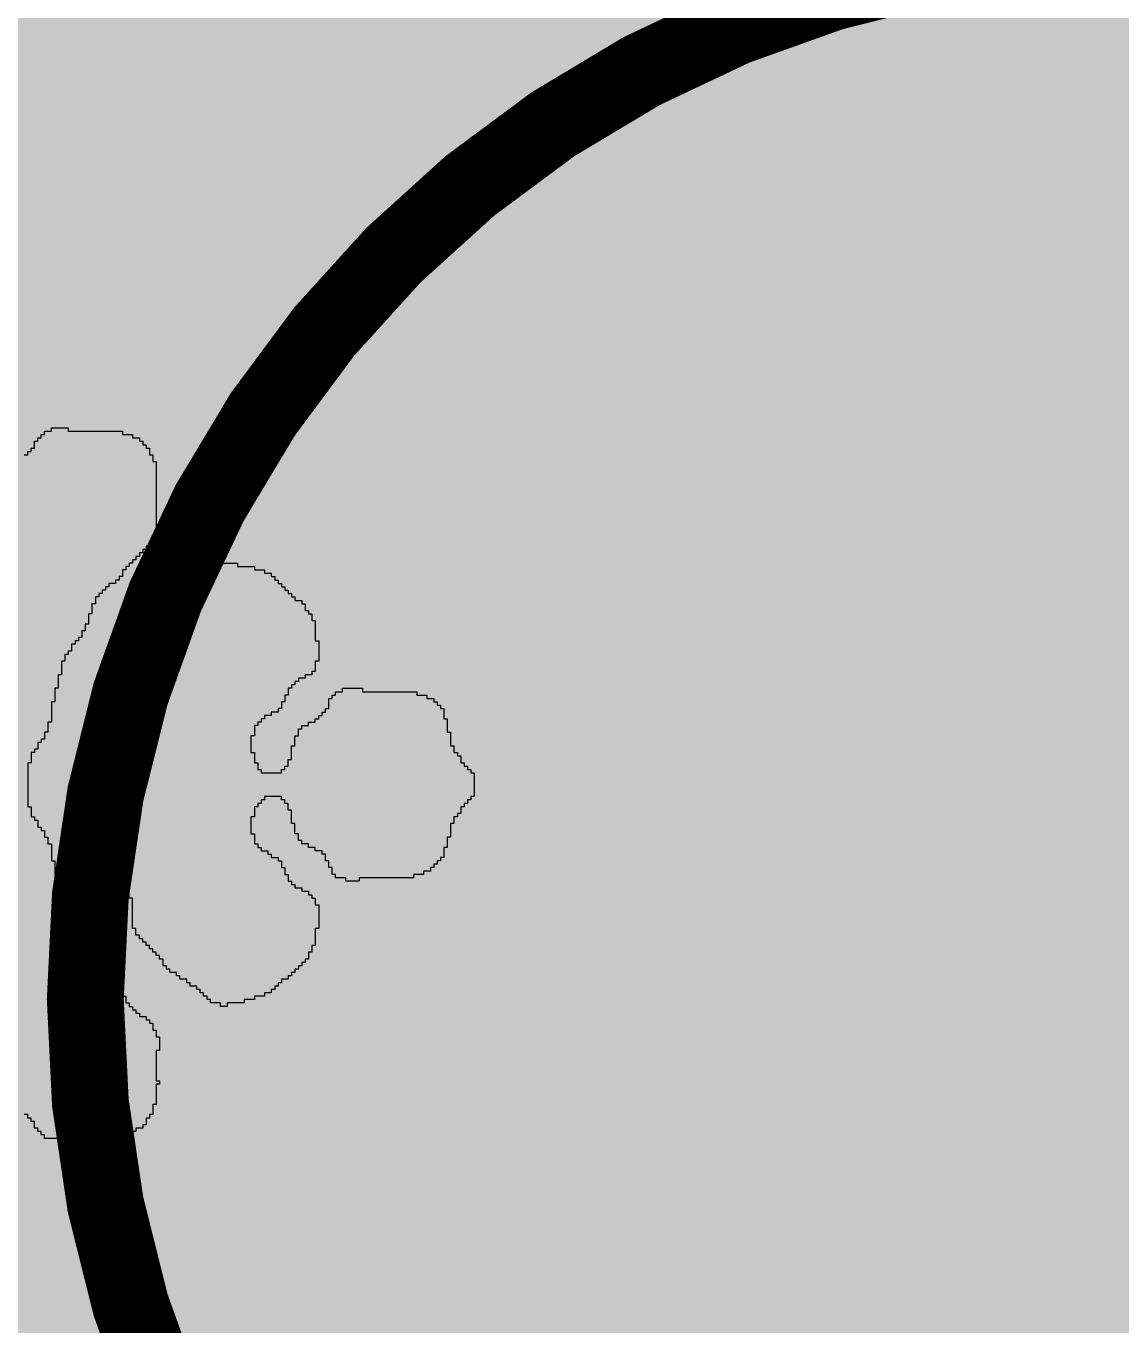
# Model space of a CAD drawing. Header units: millimetres. Extents: x 9.6 to 105, y 7.6 to 66.9.
# Drawn here: x 12.821 to 16.436, y 34.847 to 39.135 of the extents above; entities that cross this region are included whole.
import ezdxf

# ---------------------------------------------------------------- set-up
doc = ezdxf.new("R2010")
doc.units = ezdxf.units.MM
for name, color, linetype in [('BottomLayer', 5, 'Continuous'), ('TopLayer', 1, 'Continuous'), ('TopOverlay', 2, 'Continuous')]:
    doc.layers.add(name, color=color, linetype=linetype)

msp = doc.modelspace()

# ---------------------------------------------------------------- hatches: boundary and pattern name
at = {"layer": 'BottomLayer'}
msp.add_hatch(color=5, dxfattribs=at).paths.add_polyline_path([(10.2868, 10.414), (18.669, 10.414), (18.669, 61.9242), (10.2868, 61.9242)])
at = {"layer": 'TopLayer'}
for points in [[(9.777, 34.925), (16.381, 34.925), (16.381, 63.246), (9.777, 63.246)], [(9.779, 11.049), (19.939, 11.049), (19.939, 35.814), (9.779, 35.814)]]:
    msp.add_hatch(color=1, dxfattribs=at).paths.add_polyline_path(points)

# ---------------------------------------------------------------- linework, layer by layer
for points, const_width in [([(19.9653, 35.9222, 1), (13.0172, 35.9222, 1)], 0.254), ([(12.9537, 35.9222, 1), (13.0807, 35.9222, 1)], 0.127)]:
    msp.add_lwpolyline(points, format="xyb", close=True, dxfattribs=dict(at, const_width=const_width))
at = {"layer": 'TopOverlay'}
for p, q in [((12.8717, 37.7753), (12.8717, 37.7864)), ((12.8717, 37.7864), (12.8828, 37.7864)), ((12.8828, 37.7864), (12.8828, 37.7976)), ((12.8828, 37.7976), (12.894, 37.7976)), ((12.894, 37.7976), (12.9052, 37.7976)), ((12.9052, 37.7976), (12.9052, 37.8088)), ((12.9052, 37.8088), (12.9164, 37.8088)), ((12.9164, 37.8088), (12.9275, 37.8088)), ((12.9275, 37.8088), (12.9387, 37.8088)), ((12.9387, 37.8088), (12.9499, 37.8088)), ((12.9499, 37.8088), (12.961, 37.8088)), ((12.961, 37.8088), (12.961, 37.7976)), ((12.961, 37.7976), (12.9722, 37.7976)), ((12.9722, 37.7976), (12.9834, 37.7976)), ((12.9834, 37.7976), (12.9945, 37.7976)), ((12.9945, 37.7976), (13.0057, 37.7976)), ((13.0057, 37.7976), (13.0169, 37.7976)), ((13.0169, 37.7976), (13.028, 37.7976)), ((13.028, 37.7976), (13.0392, 37.7976)), ((13.0392, 37.7976), (13.0504, 37.7976)), ((13.0504, 37.7976), (13.0616, 37.7976)), ((13.0616, 37.7976), (13.0727, 37.7976)), ((13.0727, 37.7976), (13.0839, 37.7976)), ((13.0839, 37.7976), (13.0951, 37.7976)), ((13.0951, 37.7976), (13.1062, 37.7976)), ((13.1062, 37.7976), (13.1174, 37.7976)), ((13.1174, 37.7976), (13.1286, 37.7976)), ((13.1286, 37.7976), (13.1397, 37.7976)), ((13.1397, 37.7976), (13.1397, 37.7864)), ((13.1397, 37.7864), (13.1509, 37.7864)), ((13.1509, 37.7864), (13.1621, 37.7864)), ((13.1621, 37.7864), (13.1733, 37.7864)), ((13.1733, 37.7864), (13.1733, 37.7753)), ((12.8382, 37.7306), (12.8382, 37.7418)), ((12.8382, 37.7418), (12.8493, 37.7418)), ((12.8493, 37.7418), (12.8493, 37.7641)), ((12.8493, 37.7641), (12.8605, 37.7641)), ((12.8605, 37.7641), (12.8605, 37.7753)), ((12.8605, 37.7753), (12.8717, 37.7753)), ((13.1733, 37.7753), (13.1844, 37.7753)), ((13.1844, 37.7753), (13.1956, 37.7753)), ((13.1956, 37.7753), (13.1956, 37.7641)), ((13.1956, 37.7641), (13.2068, 37.7641)), ((13.2068, 37.7641), (13.2068, 37.7529)), ((13.2068, 37.7529), (13.2179, 37.7529)), ((13.2179, 37.7529), (13.2179, 37.7418)), ((13.2179, 37.7418), (13.2291, 37.7418)), ((13.2291, 37.7418), (13.2291, 37.7194)), ((12.8158, 37.7194), (12.827, 37.7194)), ((12.827, 37.7194), (12.827, 37.7306)), ((12.827, 37.7306), (12.8382, 37.7306)), ((13.2291, 37.7194), (13.2403, 37.7194)), ((13.2403, 37.7194), (13.2403, 37.6971)), ((13.2403, 37.6971), (13.2514, 37.6971)), ((13.2514, 37.6971), (13.2514, 37.4402)), ((13.2514, 37.4402), (13.2403, 37.4402)), ((13.2403, 37.4402), (13.2403, 37.429)), ((13.2068, 37.3955), (13.1956, 37.3955)), ((13.1956, 37.3955), (13.1956, 37.3843)), ((13.2179, 37.4067), (13.2068, 37.4067)), ((13.2068, 37.4067), (13.2068, 37.3955)), ((13.2291, 37.4178), (13.2179, 37.4178)), ((13.2179, 37.4178), (13.2179, 37.4067)), ((13.2403, 37.429), (13.2291, 37.429)), ((13.2291, 37.429), (13.2291, 37.4178)), ((13.1621, 37.3508), (13.1509, 37.3508)), ((13.1509, 37.3508), (13.1509, 37.3397)), ((13.1733, 37.362), (13.1621, 37.362)), ((13.1621, 37.362), (13.1621, 37.3508)), ((13.1844, 37.3732), (13.1733, 37.3732)), ((13.1733, 37.3732), (13.1733, 37.362)), ((13.1956, 37.3843), (13.1844, 37.3843)), ((13.1844, 37.3843), (13.1844, 37.3732)), ((13.419, 37.3397), (13.419, 37.3508)), ((13.419, 37.3508), (13.4301, 37.3508)), ((13.4301, 37.3508), (13.4413, 37.3508)), ((13.4413, 37.3508), (13.4413, 37.362)), ((13.4413, 37.362), (13.4525, 37.362)), ((13.4525, 37.362), (13.4637, 37.362)), ((13.4637, 37.362), (13.4748, 37.362)), ((13.4748, 37.362), (13.486, 37.362)), ((13.486, 37.362), (13.4972, 37.362)), ((13.4972, 37.362), (13.5083, 37.362)), ((13.5083, 37.362), (13.5195, 37.362)), ((13.5195, 37.362), (13.5195, 37.3508)), ((13.5195, 37.3508), (13.5307, 37.3508)), ((13.5307, 37.3508), (13.5418, 37.3508)), ((13.5418, 37.3508), (13.553, 37.3508)), ((13.553, 37.3508), (13.5642, 37.3508)), ((13.5642, 37.3508), (13.5754, 37.3508)), ((13.5754, 37.3508), (13.5754, 37.3397)), ((13.1286, 37.3061), (13.1174, 37.3061)), ((13.1174, 37.3061), (13.1174, 37.295)), ((13.1397, 37.3173), (13.1286, 37.3173)), ((13.1286, 37.3173), (13.1286, 37.3061)), ((13.1509, 37.3397), (13.1397, 37.3397)), ((13.1397, 37.3397), (13.1397, 37.3173)), ((13.3743, 37.295), (13.3743, 37.3061)), ((13.3743, 37.3061), (13.3855, 37.3061)), ((13.3855, 37.3061), (13.3855, 37.3173)), ((13.3855, 37.3173), (13.3966, 37.3173)), ((13.3966, 37.3173), (13.3966, 37.3285)), ((13.3966, 37.3285), (13.4078, 37.3285)), ((13.4078, 37.3285), (13.4078, 37.3397)), ((13.4078, 37.3397), (13.419, 37.3397)), ((13.5754, 37.3397), (13.5865, 37.3397)), ((13.5865, 37.3397), (13.5977, 37.3397)), ((13.5977, 37.3397), (13.6089, 37.3397)), ((13.6089, 37.3397), (13.6089, 37.3285)), ((13.6089, 37.3285), (13.62, 37.3285)), ((13.62, 37.3285), (13.6312, 37.3285)), ((13.6312, 37.3285), (13.6312, 37.3173)), ((13.6312, 37.3173), (13.6424, 37.3173)), ((13.6424, 37.3173), (13.6424, 37.3061)), ((13.6424, 37.3061), (13.6535, 37.3061)), ((13.6535, 37.3061), (13.6535, 37.295)), ((13.0839, 37.2726), (13.0727, 37.2726)), ((13.0727, 37.2726), (13.0727, 37.2615)), ((13.0951, 37.2838), (13.0839, 37.2838)), ((13.0839, 37.2838), (13.0839, 37.2726)), ((13.1062, 37.295), (13.0951, 37.295)), ((13.0951, 37.295), (13.0951, 37.2838)), ((13.1174, 37.295), (13.1062, 37.295)), ((13.3296, 37.2615), (13.3296, 37.2726)), ((13.3296, 37.2726), (13.3408, 37.2726)), ((13.3408, 37.2726), (13.3408, 37.2838)), ((13.3408, 37.2838), (13.352, 37.2838)), ((13.352, 37.2838), (13.3631, 37.2838)), ((13.3631, 37.2838), (13.3631, 37.295)), ((13.3631, 37.295), (13.3743, 37.295)), ((13.6535, 37.295), (13.6647, 37.295)), ((13.6647, 37.295), (13.6647, 37.2838)), ((13.6647, 37.2838), (13.6759, 37.2838)), ((13.6759, 37.2838), (13.6759, 37.2726)), ((13.6759, 37.2726), (13.687, 37.2726)), ((13.687, 37.2726), (13.687, 37.2615)), ((13.0504, 37.228), (13.0392, 37.228)), ((13.0392, 37.228), (13.0392, 37.1945)), ((13.0616, 37.2503), (13.0504, 37.2503)), ((13.0504, 37.2503), (13.0504, 37.228)), ((13.0727, 37.2615), (13.0616, 37.2615)), ((13.0616, 37.2615), (13.0616, 37.2503)), ((13.2738, 37.2056), (13.2738, 37.228)), ((13.2738, 37.228), (13.2849, 37.228)), ((13.2849, 37.228), (13.2849, 37.2391)), ((13.2849, 37.2391), (13.2961, 37.2391)), ((13.2961, 37.2391), (13.2961, 37.2503)), ((13.2961, 37.2503), (13.3073, 37.2503)), ((13.3073, 37.2503), (13.3073, 37.2615)), ((13.3073, 37.2615), (13.3185, 37.2615)), ((13.3185, 37.2615), (13.3296, 37.2615)), ((13.687, 37.2615), (13.6982, 37.2615)), ((13.6982, 37.2615), (13.6982, 37.2503)), ((13.6982, 37.2503), (13.7094, 37.2503)), ((13.7094, 37.2503), (13.7094, 37.2391)), ((13.7094, 37.2391), (13.7206, 37.2391)), ((13.7206, 37.2391), (13.7317, 37.2391)), ((13.7317, 37.2391), (13.7317, 37.228)), ((13.7317, 37.228), (13.7429, 37.228)), ((13.7429, 37.228), (13.7429, 37.2056)), ((13.0392, 37.1945), (13.028, 37.1945)), ((13.028, 37.1945), (13.028, 37.1609)), ((13.2403, 37.1721), (13.2403, 37.1833)), ((13.2403, 37.1833), (13.2514, 37.1833)), ((13.2514, 37.1833), (13.2514, 37.1945)), ((13.2514, 37.1945), (13.2626, 37.1945)), ((13.2626, 37.1945), (13.2626, 37.2056)), ((13.2626, 37.2056), (13.2738, 37.2056)), ((13.7429, 37.2056), (13.7541, 37.2056)), ((13.7541, 37.2056), (13.7541, 37.1945)), ((13.7541, 37.1945), (13.7652, 37.1945)), ((13.7652, 37.1945), (13.7652, 37.1721)), ((13.0169, 37.1386), (13.0057, 37.1386)), ((13.0057, 37.1386), (13.0057, 37.1163)), ((13.028, 37.1609), (13.0169, 37.1609)), ((13.0169, 37.1609), (13.0169, 37.1386)), ((13.1956, 37.1274), (13.1956, 37.1386)), ((13.1956, 37.1386), (13.2068, 37.1386)), ((13.2068, 37.1386), (13.2068, 37.1498)), ((13.2068, 37.1498), (13.2179, 37.1498)), ((13.2179, 37.1498), (13.2179, 37.1609)), ((13.2179, 37.1609), (13.2291, 37.1609)), ((13.2291, 37.1609), (13.2291, 37.1721)), ((13.2291, 37.1721), (13.2403, 37.1721)), ((13.7652, 37.1721), (13.7764, 37.1721)), ((13.7764, 37.1721), (13.7764, 37.1051)), ((12.9834, 37.0939), (12.9722, 37.0939)), ((12.9722, 37.0939), (12.9722, 37.0716)), ((12.9945, 37.1051), (12.9834, 37.1051)), ((12.9834, 37.1051), (12.9834, 37.0939)), ((13.0057, 37.1163), (12.9945, 37.1163)), ((12.9945, 37.1163), (12.9945, 37.1051)), ((13.1733, 37.0046), (13.1733, 37.1051)), ((13.1733, 37.1051), (13.1844, 37.1051)), ((13.1844, 37.1051), (13.1844, 37.1274)), ((13.1844, 37.1274), (13.1956, 37.1274)), ((13.7764, 37.1051), (13.7876, 37.1051)), ((13.7876, 37.1051), (13.7876, 37.0381)), ((12.961, 37.0604), (12.9499, 37.0604)), ((12.9499, 37.0604), (12.9499, 37.0381)), ((12.9722, 37.0716), (12.961, 37.0716)), ((12.961, 37.0716), (12.961, 37.0604)), ((12.9499, 37.0381), (12.9387, 37.0381)), ((12.9387, 37.0381), (12.9387, 36.9934)), ((13.7876, 37.0381), (13.7764, 37.0381)), ((13.7764, 37.0381), (13.7764, 37.0046)), ((12.9387, 36.9934), (12.9275, 36.9934)), ((12.9275, 36.9934), (12.9275, 36.9487)), ((13.1509, 36.9599), (13.1509, 36.9711)), ((13.1509, 36.9711), (13.1621, 36.9711)), ((13.1621, 36.9711), (13.1621, 37.0046)), ((13.1621, 37.0046), (13.1733, 37.0046)), ((13.7206, 36.9711), (13.7094, 36.9711)), ((13.7094, 36.9711), (13.7094, 36.9599)), ((13.7317, 36.9822), (13.7206, 36.9822)), ((13.7206, 36.9822), (13.7206, 36.9711)), ((13.7429, 36.9822), (13.7317, 36.9822)), ((13.7541, 36.9934), (13.7429, 36.9934)), ((13.7429, 36.9934), (13.7429, 36.9822)), ((13.7652, 36.9934), (13.7541, 36.9934)), ((13.7764, 37.0046), (13.7652, 37.0046)), ((13.7652, 37.0046), (13.7652, 36.9934)), ((12.9275, 36.9487), (12.9164, 36.9487)), ((12.9164, 36.9487), (12.9164, 36.904)), ((13.0951, 36.904), (13.0951, 36.9264)), ((13.0951, 36.9264), (13.1062, 36.9264)), ((13.1062, 36.9264), (13.1174, 36.9264)), ((13.1174, 36.9264), (13.1174, 36.9376)), ((13.1174, 36.9376), (13.1286, 36.9376)), ((13.1286, 36.9376), (13.1286, 36.9487)), ((13.1286, 36.9487), (13.1397, 36.9487)), ((13.1397, 36.9487), (13.1397, 36.9599)), ((13.1397, 36.9599), (13.1509, 36.9599)), ((13.687, 36.9264), (13.6759, 36.9264)), ((13.6759, 36.9264), (13.6759, 36.904)), ((13.6982, 36.9487), (13.687, 36.9487)), ((13.687, 36.9487), (13.687, 36.9264)), ((13.7094, 36.9599), (13.6982, 36.9599)), ((13.6982, 36.9599), (13.6982, 36.9487)), ((13.8322, 36.9152), (13.8322, 36.9264)), ((13.8322, 36.9264), (13.8434, 36.9264)), ((13.8434, 36.9264), (13.8434, 36.9376)), ((13.8434, 36.9376), (13.8546, 36.9376)), ((13.8546, 36.9376), (13.8658, 36.9376)), ((13.8658, 36.9376), (13.8658, 36.9487)), ((13.8658, 36.9487), (13.8769, 36.9487)), ((13.8769, 36.9487), (13.8881, 36.9487)), ((13.8881, 36.9487), (13.8993, 36.9487)), ((13.8993, 36.9487), (13.9104, 36.9487)), ((13.9104, 36.9487), (13.9216, 36.9487)), ((13.9216, 36.9487), (13.9328, 36.9487)), ((13.9328, 36.9487), (13.9328, 36.9376)), ((13.9328, 36.9376), (13.9439, 36.9376)), ((13.9439, 36.9376), (13.9551, 36.9376)), ((13.9551, 36.9376), (13.9663, 36.9376)), ((13.9663, 36.9376), (13.9774, 36.9376)), ((13.9774, 36.9376), (13.9886, 36.9376)), ((13.9886, 36.9376), (13.9998, 36.9376)), ((13.9998, 36.9376), (14.011, 36.9376)), ((14.011, 36.9376), (14.0221, 36.9376)), ((14.0221, 36.9376), (14.0333, 36.9376)), ((14.0333, 36.9376), (14.0445, 36.9376)), ((14.0445, 36.9376), (14.0556, 36.9376)), ((14.0556, 36.9376), (14.0668, 36.9376)), ((14.0668, 36.9376), (14.078, 36.9376)), ((14.078, 36.9376), (14.0891, 36.9376)), ((14.0891, 36.9376), (14.1003, 36.9376)), ((14.1003, 36.9376), (14.1115, 36.9376)), ((14.1115, 36.9376), (14.1115, 36.9264)), ((14.1115, 36.9264), (14.1226, 36.9264)), ((14.1226, 36.9264), (14.1338, 36.9264)), ((14.1338, 36.9264), (14.145, 36.9264)), ((14.145, 36.9264), (14.145, 36.9152)), ((12.9164, 36.904), (12.9052, 36.904)), ((12.9052, 36.904), (12.9052, 36.837)), ((13.0727, 36.77), (13.0727, 36.8929)), ((13.0727, 36.8929), (13.0839, 36.8929)), ((13.0839, 36.8929), (13.0839, 36.904)), ((13.0839, 36.904), (13.0951, 36.904)), ((13.6647, 36.8817), (13.6535, 36.8817)), ((13.6535, 36.8817), (13.6535, 36.8705)), ((13.6759, 36.904), (13.6647, 36.904)), ((13.6647, 36.904), (13.6647, 36.8817)), ((13.8099, 36.8705), (13.8099, 36.8817)), ((13.8099, 36.8817), (13.8211, 36.8817)), ((13.8211, 36.8817), (13.8211, 36.9152)), ((13.8211, 36.9152), (13.8322, 36.9152)), ((14.145, 36.9152), (14.1562, 36.9152)), ((14.1562, 36.9152), (14.1673, 36.9152)), ((14.1673, 36.9152), (14.1673, 36.904)), ((14.1673, 36.904), (14.1785, 36.904)), ((14.1785, 36.904), (14.1785, 36.8929)), ((14.1785, 36.8929), (14.1897, 36.8929)), ((14.1897, 36.8929), (14.1897, 36.8817)), ((14.1897, 36.8817), (14.2008, 36.8817)), ((14.2008, 36.8817), (14.2008, 36.8482)), ((12.9052, 36.837), (12.894, 36.837)), ((12.894, 36.837), (12.894, 36.8035)), ((13.5977, 36.837), (13.5865, 36.837)), ((13.5865, 36.837), (13.5865, 36.8259)), ((13.6089, 36.8482), (13.5977, 36.8482)), ((13.5977, 36.8482), (13.5977, 36.837)), ((13.62, 36.8594), (13.6089, 36.8594)), ((13.6089, 36.8594), (13.6089, 36.8482)), ((13.6312, 36.8594), (13.62, 36.8594)), ((13.6424, 36.8705), (13.6312, 36.8705)), ((13.6312, 36.8705), (13.6312, 36.8594)), ((13.6535, 36.8705), (13.6424, 36.8705)), ((13.7541, 36.8259), (13.7541, 36.837)), ((13.7541, 36.837), (13.7652, 36.837)), ((13.7652, 36.837), (13.7764, 36.837)), ((13.7764, 36.837), (13.7764, 36.8482)), ((13.7764, 36.8482), (13.7876, 36.8482)), ((13.7876, 36.8482), (13.7876, 36.8594)), ((13.7876, 36.8594), (13.7987, 36.8594)), ((13.7987, 36.8594), (13.7987, 36.8705)), ((13.7987, 36.8705), (13.8099, 36.8705)), ((14.2008, 36.8482), (14.212, 36.8482)), ((14.212, 36.8482), (14.212, 36.8035)), ((12.894, 36.8035), (12.8828, 36.8035)), ((12.8828, 36.8035), (12.8828, 36.7812)), ((13.5754, 36.7924), (13.5642, 36.7924)), ((13.5642, 36.7924), (13.5642, 36.7365)), ((13.5865, 36.8259), (13.5754, 36.8259)), ((13.5754, 36.8259), (13.5754, 36.7924)), ((13.7094, 36.7588), (13.7094, 36.7924)), ((13.7094, 36.7924), (13.7206, 36.7924)), ((13.7206, 36.7924), (13.7206, 36.8147)), ((13.7206, 36.8147), (13.7317, 36.8147)), ((13.7317, 36.8147), (13.7317, 36.8259)), ((13.7317, 36.8259), (13.7429, 36.8259)), ((13.7429, 36.8259), (13.7541, 36.8259)), ((14.212, 36.8035), (14.2232, 36.8035)), ((14.2232, 36.8035), (14.2232, 36.7588)), ((12.8717, 36.77), (12.8605, 36.77)), ((12.8605, 36.77), (12.8605, 36.7477)), ((12.8828, 36.7812), (12.8717, 36.7812)), ((12.8717, 36.7812), (12.8717, 36.77)), ((13.0616, 36.77), (13.0727, 36.77)), ((13.0616, 36.4908), (13.0616, 36.77)), ((13.6982, 36.7142), (13.6982, 36.7588)), ((13.6982, 36.7588), (13.7094, 36.7588)), ((14.2232, 36.7588), (14.2343, 36.7588)), ((14.2343, 36.7588), (14.2343, 36.7365)), ((12.8493, 36.7365), (12.8382, 36.7365)), ((12.8382, 36.7365), (12.8382, 36.703)), ((12.8605, 36.7477), (12.8493, 36.7477)), ((12.8493, 36.7477), (12.8493, 36.7365)), ((13.5642, 36.7365), (13.5754, 36.7365)), ((13.5754, 36.7365), (13.5754, 36.703)), ((13.687, 36.6918), (13.687, 36.7142)), ((13.687, 36.7142), (13.6982, 36.7142)), ((14.2343, 36.7365), (14.2455, 36.7365)), ((14.2455, 36.7365), (14.2455, 36.7253)), ((14.2455, 36.7253), (14.2567, 36.7253)), ((14.2567, 36.7253), (14.2567, 36.703)), ((12.8382, 36.703), (12.827, 36.703)), ((12.827, 36.703), (12.827, 36.5578)), ((13.5754, 36.703), (13.5865, 36.703)), ((13.5865, 36.703), (13.5865, 36.6807)), ((13.5865, 36.6807), (13.5977, 36.6807)), ((13.5977, 36.6807), (13.5977, 36.6695)), ((13.5977, 36.6695), (13.6089, 36.6695)), ((13.6089, 36.6695), (13.62, 36.6695)), ((13.62, 36.6695), (13.6312, 36.6695)), ((13.6312, 36.6695), (13.6424, 36.6695)), ((13.6424, 36.6695), (13.6535, 36.6695)), ((13.6535, 36.6695), (13.6647, 36.6695)), ((13.6647, 36.6695), (13.6647, 36.6807)), ((13.6647, 36.6807), (13.6759, 36.6807)), ((13.6759, 36.6807), (13.6759, 36.6918)), ((13.6759, 36.6918), (13.687, 36.6918)), ((14.2567, 36.703), (14.2679, 36.703)), ((14.2679, 36.703), (14.2679, 36.6918)), ((14.2679, 36.6918), (14.279, 36.6918)), ((14.279, 36.6918), (14.279, 36.6807)), ((14.279, 36.6807), (14.2902, 36.6807)), ((14.2902, 36.6807), (14.2902, 36.6695)), ((14.2902, 36.6695), (14.3014, 36.6695)), ((14.3014, 36.6695), (14.3014, 36.5913)), ((13.6089, 36.5801), (13.5977, 36.5801)), ((13.5977, 36.5801), (13.5977, 36.569)), ((13.62, 36.5913), (13.6089, 36.5913)), ((13.6089, 36.5913), (13.6089, 36.5801)), ((13.6312, 36.5913), (13.62, 36.5913)), ((13.6424, 36.5913), (13.6312, 36.5913)), ((13.6535, 36.5913), (13.6424, 36.5913)), ((13.6647, 36.5913), (13.6535, 36.5913)), ((13.6647, 36.5801), (13.6647, 36.5913)), ((13.6759, 36.5801), (13.6647, 36.5801)), ((13.6759, 36.569), (13.6759, 36.5801)), ((14.2902, 36.5801), (14.279, 36.5801)), ((14.279, 36.5801), (14.279, 36.569)), ((14.3014, 36.5913), (14.2902, 36.5913)), ((14.2902, 36.5913), (14.2902, 36.5801)), ((12.827, 36.5578), (12.8382, 36.5578)), ((12.8382, 36.5578), (12.8382, 36.5243)), ((13.5865, 36.5578), (13.5754, 36.5578)), ((13.5754, 36.5578), (13.5754, 36.5243)), ((13.5977, 36.569), (13.5865, 36.569)), ((13.5865, 36.569), (13.5865, 36.5578)), ((13.687, 36.569), (13.6759, 36.569)), ((13.687, 36.5466), (13.687, 36.569)), ((13.6982, 36.5466), (13.687, 36.5466)), ((13.6982, 36.502), (13.6982, 36.5466)), ((14.2567, 36.5355), (14.2455, 36.5355)), ((14.2455, 36.5355), (14.2455, 36.5243)), ((14.2679, 36.5578), (14.2567, 36.5578)), ((14.2567, 36.5578), (14.2567, 36.5355)), ((14.279, 36.569), (14.2679, 36.569)), ((14.2679, 36.569), (14.2679, 36.5578)), ((12.8382, 36.5243), (12.8493, 36.5243)), ((12.8493, 36.5243), (12.8493, 36.5131)), ((12.8493, 36.5131), (12.8605, 36.5131)), ((12.8605, 36.5131), (12.8605, 36.4908)), ((12.8605, 36.4908), (12.8717, 36.4908)), ((12.8717, 36.4908), (12.8717, 36.4796)), ((13.0727, 36.4908), (13.0616, 36.4908)), ((13.0727, 36.3791), (13.0727, 36.4908)), ((13.5754, 36.5243), (13.5642, 36.5243)), ((13.5642, 36.5243), (13.5642, 36.4684)), ((13.7094, 36.502), (13.6982, 36.502)), ((13.7094, 36.4684), (13.7094, 36.502)), ((14.2343, 36.502), (14.2232, 36.502)), ((14.2232, 36.502), (14.2232, 36.4573)), ((14.2455, 36.5243), (14.2343, 36.5243)), ((14.2343, 36.5243), (14.2343, 36.502)), ((12.8717, 36.4796), (12.8828, 36.4796)), ((12.8828, 36.4796), (12.8828, 36.4573)), ((12.8828, 36.4573), (12.894, 36.4573)), ((12.894, 36.4573), (12.894, 36.4349)), ((13.5642, 36.4684), (13.5754, 36.4684)), ((13.5754, 36.4684), (13.5754, 36.4349)), ((13.7206, 36.4684), (13.7094, 36.4684)), ((13.7206, 36.4461), (13.7206, 36.4684)), ((14.2232, 36.4573), (14.212, 36.4573)), ((14.212, 36.4573), (14.212, 36.4238)), ((12.894, 36.4349), (12.9052, 36.4349)), ((12.9052, 36.4349), (12.9052, 36.3791)), ((13.5754, 36.4349), (13.5865, 36.4349)), ((13.5865, 36.4349), (13.5865, 36.4238)), ((13.5865, 36.4238), (13.5977, 36.4238)), ((13.5977, 36.4238), (13.5977, 36.4126)), ((13.5977, 36.4126), (13.6089, 36.4126)), ((13.6089, 36.4126), (13.62, 36.4126)), ((13.62, 36.4126), (13.62, 36.4014)), ((13.7317, 36.4461), (13.7206, 36.4461)), ((13.7317, 36.4349), (13.7317, 36.4461)), ((13.7429, 36.4349), (13.7317, 36.4349)), ((13.7541, 36.4349), (13.7429, 36.4349)), ((13.7541, 36.4238), (13.7541, 36.4349)), ((13.7652, 36.4238), (13.7541, 36.4238)), ((13.7764, 36.4238), (13.7652, 36.4238)), ((13.7764, 36.4126), (13.7764, 36.4238)), ((13.7876, 36.4126), (13.7764, 36.4126)), ((13.7987, 36.4126), (13.7876, 36.4126)), ((13.7987, 36.4014), (13.7987, 36.4126)), ((14.212, 36.4238), (14.2008, 36.4238)), ((14.2008, 36.4238), (14.2008, 36.3903)), ((12.9052, 36.3791), (12.9164, 36.3791)), ((12.9164, 36.3791), (12.9164, 36.3121)), ((13.0839, 36.3791), (13.0727, 36.3791)), ((13.0839, 36.3567), (13.0839, 36.3791)), ((13.62, 36.4014), (13.6312, 36.4014)), ((13.6312, 36.4014), (13.6312, 36.3903)), ((13.6312, 36.3903), (13.6424, 36.3903)), ((13.6424, 36.3903), (13.6535, 36.3903)), ((13.6535, 36.3903), (13.6535, 36.3791)), ((13.6535, 36.3791), (13.6647, 36.3791)), ((13.6647, 36.3791), (13.6647, 36.3567)), ((13.8099, 36.4014), (13.7987, 36.4014)), ((13.8099, 36.3791), (13.8099, 36.4014)), ((13.8211, 36.3791), (13.8099, 36.3791)), ((13.8211, 36.3567), (13.8211, 36.3791)), ((14.1785, 36.3679), (14.1673, 36.3679)), ((14.1673, 36.3679), (14.1673, 36.3567)), ((14.1897, 36.3791), (14.1785, 36.3791)), ((14.1785, 36.3791), (14.1785, 36.3679)), ((14.2008, 36.3903), (14.1897, 36.3903)), ((14.1897, 36.3903), (14.1897, 36.3791)), ((13.0951, 36.3567), (13.0839, 36.3567)), ((13.0951, 36.3456), (13.0951, 36.3567)), ((13.1062, 36.3456), (13.0951, 36.3456)), ((13.1062, 36.3344), (13.1062, 36.3456)), ((13.1174, 36.3344), (13.1062, 36.3344)), ((13.1174, 36.3232), (13.1174, 36.3344)), ((13.1286, 36.3232), (13.1174, 36.3232)), ((13.1286, 36.3121), (13.1286, 36.3232)), ((13.6647, 36.3567), (13.6759, 36.3567)), ((13.6759, 36.3567), (13.6759, 36.3344)), ((13.6759, 36.3344), (13.687, 36.3344)), ((13.687, 36.3344), (13.687, 36.3121)), ((13.8322, 36.3567), (13.8211, 36.3567)), ((13.8322, 36.3344), (13.8322, 36.3567)), ((13.8434, 36.3344), (13.8322, 36.3344)), ((13.8434, 36.3232), (13.8434, 36.3344)), ((13.8546, 36.3232), (13.8434, 36.3232)), ((13.8658, 36.3232), (13.8546, 36.3232)), ((13.8769, 36.3232), (13.8658, 36.3232)), ((13.8769, 36.3121), (13.8769, 36.3232)), ((13.9328, 36.3232), (13.9216, 36.3232)), ((13.9216, 36.3232), (13.9216, 36.3121)), ((13.9439, 36.3232), (13.9328, 36.3232)), ((13.9551, 36.3232), (13.9439, 36.3232)), ((13.9663, 36.3232), (13.9551, 36.3232)), ((13.9774, 36.3232), (13.9663, 36.3232)), ((13.9886, 36.3232), (13.9774, 36.3232)), ((13.9998, 36.3232), (13.9886, 36.3232)), ((14.011, 36.3232), (13.9998, 36.3232)), ((14.0221, 36.3232), (14.011, 36.3232)), ((14.0333, 36.3232), (14.0221, 36.3232)), ((14.0445, 36.3232), (14.0333, 36.3232)), ((14.0556, 36.3232), (14.0445, 36.3232)), ((14.0668, 36.3232), (14.0556, 36.3232)), ((14.078, 36.3232), (14.0668, 36.3232)), ((14.0891, 36.3232), (14.078, 36.3232)), ((14.1003, 36.3232), (14.0891, 36.3232)), ((14.1115, 36.3344), (14.1003, 36.3344)), ((14.1003, 36.3344), (14.1003, 36.3232)), ((14.1226, 36.3344), (14.1115, 36.3344)), ((14.1338, 36.3344), (14.1226, 36.3344)), ((14.145, 36.3456), (14.1338, 36.3456)), ((14.1338, 36.3456), (14.1338, 36.3344)), ((14.1562, 36.3456), (14.145, 36.3456)), ((14.1673, 36.3567), (14.1562, 36.3567)), ((14.1562, 36.3567), (14.1562, 36.3456)), ((12.9164, 36.3121), (12.9275, 36.3121)), ((12.9275, 36.3121), (12.9275, 36.2674)), ((13.1397, 36.3121), (13.1286, 36.3121)), ((13.1397, 36.3009), (13.1397, 36.3121)), ((13.1509, 36.3009), (13.1397, 36.3009)), ((13.1509, 36.2897), (13.1509, 36.3009)), ((13.1621, 36.2897), (13.1509, 36.2897)), ((13.1621, 36.2562), (13.1621, 36.2897)), ((13.687, 36.3121), (13.6982, 36.3121)), ((13.6982, 36.3121), (13.6982, 36.3009)), ((13.6982, 36.3009), (13.7094, 36.3009)), ((13.7094, 36.3009), (13.7094, 36.2897)), ((13.7094, 36.2897), (13.7206, 36.2897)), ((13.7206, 36.2897), (13.7317, 36.2897)), ((13.7317, 36.2897), (13.7317, 36.2786)), ((13.7317, 36.2786), (13.7429, 36.2786)), ((13.7429, 36.2786), (13.7541, 36.2786)), ((13.7541, 36.2786), (13.7541, 36.2674)), ((13.8881, 36.3121), (13.8769, 36.3121)), ((13.8993, 36.3121), (13.8881, 36.3121)), ((13.9104, 36.3121), (13.8993, 36.3121)), ((13.9216, 36.3121), (13.9104, 36.3121)), ((12.9275, 36.2674), (12.9387, 36.2674)), ((12.9387, 36.2674), (12.9387, 36.2227)), ((13.1733, 36.2562), (13.1621, 36.2562)), ((13.1733, 36.1557), (13.1733, 36.2562)), ((13.7541, 36.2674), (13.7652, 36.2674)), ((13.7652, 36.2674), (13.7652, 36.2562)), ((13.7652, 36.2562), (13.7764, 36.2562)), ((13.7764, 36.2562), (13.7764, 36.2339)), ((13.7764, 36.2339), (13.7876, 36.2339)), ((13.7876, 36.2339), (13.7876, 36.1557)), ((12.9387, 36.2227), (12.9499, 36.2227)), ((12.9499, 36.2227), (12.9499, 36.2004)), ((12.9499, 36.2004), (12.961, 36.2004)), ((12.961, 36.2004), (12.961, 36.1892)), ((12.961, 36.1892), (12.9722, 36.1892)), ((12.9722, 36.1892), (12.9722, 36.178)), ((12.9722, 36.178), (12.9834, 36.178)), ((12.9834, 36.178), (12.9834, 36.1669)), ((12.9834, 36.1669), (12.9945, 36.1669)), ((12.9945, 36.1669), (12.9945, 36.1445)), ((13.1844, 36.1557), (13.1733, 36.1557)), ((13.1844, 36.1334), (13.1844, 36.1557)), ((13.7876, 36.1557), (13.7764, 36.1557)), ((13.7764, 36.1557), (13.7764, 36.0999)), ((12.9945, 36.1445), (13.0057, 36.1445)), ((13.0057, 36.1445), (13.0057, 36.1334)), ((13.0057, 36.1334), (13.0169, 36.1334)), ((13.0169, 36.1334), (13.0169, 36.111)), ((13.0169, 36.111), (13.028, 36.111)), ((13.028, 36.111), (13.028, 36.0663)), ((13.1956, 36.1334), (13.1844, 36.1334)), ((13.1956, 36.1222), (13.1956, 36.1334)), ((13.2068, 36.1222), (13.1956, 36.1222)), ((13.2068, 36.111), (13.2068, 36.1222)), ((13.2179, 36.111), (13.2068, 36.111)), ((13.2179, 36.0999), (13.2179, 36.111)), ((13.028, 36.0663), (13.0392, 36.0663)), ((13.0392, 36.0663), (13.0392, 36.0328)), ((13.2291, 36.0999), (13.2179, 36.0999)), ((13.2291, 36.0887), (13.2291, 36.0999)), ((13.2403, 36.0887), (13.2291, 36.0887)), ((13.2403, 36.0775), (13.2403, 36.0887)), ((13.2514, 36.0775), (13.2403, 36.0775)), ((13.2514, 36.0663), (13.2514, 36.0775)), ((13.2626, 36.0663), (13.2514, 36.0663)), ((13.2626, 36.0552), (13.2626, 36.0663)), ((13.7652, 36.0775), (13.7541, 36.0775)), ((13.7541, 36.0775), (13.7541, 36.0552)), ((13.7764, 36.0999), (13.7652, 36.0999)), ((13.7652, 36.0999), (13.7652, 36.0775)), ((13.0392, 36.0328), (13.0504, 36.0328)), ((13.0504, 36.0328), (13.0504, 36.0105)), ((13.2738, 36.0552), (13.2626, 36.0552)), ((13.2738, 36.0328), (13.2738, 36.0552)), ((13.2849, 36.0328), (13.2738, 36.0328)), ((13.2849, 36.0217), (13.2849, 36.0328)), ((13.2961, 36.0217), (13.2849, 36.0217)), ((13.2961, 36.0105), (13.2961, 36.0217)), ((13.7206, 36.0217), (13.7094, 36.0217)), ((13.7094, 36.0217), (13.7094, 36.0105)), ((13.7317, 36.0328), (13.7206, 36.0328)), ((13.7206, 36.0328), (13.7206, 36.0217)), ((13.7429, 36.044), (13.7317, 36.044)), ((13.7317, 36.044), (13.7317, 36.0328)), ((13.7541, 36.0552), (13.7429, 36.0552)), ((13.7429, 36.0552), (13.7429, 36.044)), ((13.0504, 36.0105), (13.0616, 36.0105)), ((13.0616, 36.0105), (13.0616, 35.9993)), ((13.0616, 35.9993), (13.0727, 35.9993)), ((13.0727, 35.9993), (13.0727, 35.9882)), ((13.0727, 35.9882), (13.0839, 35.9882)), ((13.0839, 35.9882), (13.0839, 35.977)), ((13.0839, 35.977), (13.0951, 35.977)), ((13.0951, 35.977), (13.1062, 35.977)), ((13.1062, 35.977), (13.1062, 35.9658)), ((13.3073, 36.0105), (13.2961, 36.0105)), ((13.3185, 36.0105), (13.3073, 36.0105)), ((13.3185, 35.9993), (13.3185, 36.0105)), ((13.3296, 35.9993), (13.3185, 35.9993)), ((13.3296, 35.9882), (13.3296, 35.9993)), ((13.3408, 35.9882), (13.3296, 35.9882)), ((13.352, 35.9882), (13.3408, 35.9882)), ((13.352, 35.977), (13.352, 35.9882)), ((13.3631, 35.977), (13.352, 35.977)), ((13.3631, 35.9658), (13.3631, 35.977)), ((13.6647, 35.977), (13.6535, 35.977)), ((13.6535, 35.977), (13.6535, 35.9658)), ((13.6759, 35.9882), (13.6647, 35.9882)), ((13.6647, 35.9882), (13.6647, 35.977)), ((13.687, 35.9882), (13.6759, 35.9882)), ((13.6982, 35.9993), (13.687, 35.9993)), ((13.687, 35.9993), (13.687, 35.9882)), ((13.7094, 36.0105), (13.6982, 36.0105)), ((13.6982, 36.0105), (13.6982, 35.9993)), ((13.1062, 35.9658), (13.1174, 35.9658)), ((13.1174, 35.9658), (13.1174, 35.9547)), ((13.1174, 35.9547), (13.1286, 35.9547)), ((13.1286, 35.9547), (13.1286, 35.9435)), ((13.1286, 35.9435), (13.1397, 35.9435)), ((13.1397, 35.9435), (13.1397, 35.9323)), ((13.3743, 35.9658), (13.3631, 35.9658)), ((13.3855, 35.9658), (13.3743, 35.9658)), ((13.3855, 35.9547), (13.3855, 35.9658)), ((13.3966, 35.9547), (13.3855, 35.9547)), ((13.3966, 35.9435), (13.3966, 35.9547)), ((13.4078, 35.9435), (13.3966, 35.9435)), ((13.4078, 35.9323), (13.4078, 35.9435)), ((13.62, 35.9435), (13.6089, 35.9435)), ((13.6089, 35.9435), (13.6089, 35.9323)), ((13.6312, 35.9435), (13.62, 35.9435)), ((13.6424, 35.9547), (13.6312, 35.9547)), ((13.6312, 35.9547), (13.6312, 35.9435)), ((13.6535, 35.9658), (13.6424, 35.9658)), ((13.6424, 35.9658), (13.6424, 35.9547)), ((13.1397, 35.9323), (13.1509, 35.9323)), ((13.1509, 35.9323), (13.1509, 35.91)), ((13.1509, 35.91), (13.1621, 35.91)), ((13.1621, 35.91), (13.1621, 35.8988)), ((13.1621, 35.8988), (13.1733, 35.8988)), ((13.1733, 35.8988), (13.1733, 35.8876)), ((13.419, 35.9323), (13.4078, 35.9323)), ((13.419, 35.9211), (13.419, 35.9323)), ((13.4301, 35.9211), (13.419, 35.9211)), ((13.4301, 35.91), (13.4301, 35.9211)), ((13.4413, 35.91), (13.4301, 35.91)), ((13.4525, 35.91), (13.4413, 35.91)), ((13.4637, 35.91), (13.4525, 35.91)), ((13.4637, 35.8988), (13.4637, 35.91)), ((13.4748, 35.8988), (13.4637, 35.8988)), ((13.486, 35.8988), (13.4748, 35.8988)), ((13.4972, 35.91), (13.486, 35.91)), ((13.486, 35.91), (13.486, 35.8988)), ((13.5083, 35.91), (13.4972, 35.91)), ((13.5195, 35.91), (13.5083, 35.91)), ((13.5307, 35.91), (13.5195, 35.91)), ((13.5418, 35.91), (13.5307, 35.91)), ((13.553, 35.9211), (13.5418, 35.9211)), ((13.5418, 35.9211), (13.5418, 35.91)), ((13.5642, 35.9211), (13.553, 35.9211)), ((13.5754, 35.9211), (13.5642, 35.9211)), ((13.5865, 35.9323), (13.5754, 35.9323)), ((13.5754, 35.9323), (13.5754, 35.9211)), ((13.5977, 35.9323), (13.5865, 35.9323)), ((13.6089, 35.9323), (13.5977, 35.9323)), ((13.1733, 35.8876), (13.1844, 35.8876)), ((13.1844, 35.8876), (13.1844, 35.8765)), ((13.1844, 35.8765), (13.1956, 35.8765)), ((13.1956, 35.8765), (13.1956, 35.8653)), ((13.1956, 35.8653), (13.2068, 35.8653)), ((13.2068, 35.8653), (13.2179, 35.8653)), ((13.2179, 35.8653), (13.2179, 35.8541)), ((13.2179, 35.8541), (13.2291, 35.8541)), ((13.2291, 35.8541), (13.2291, 35.843)), ((13.2291, 35.843), (13.2403, 35.843)), ((13.2403, 35.843), (13.2403, 35.8206)), ((13.2403, 35.8206), (13.2514, 35.8206)), ((13.2514, 35.8206), (13.2514, 35.7983)), ((13.2514, 35.7983), (13.2626, 35.7983)), ((13.2626, 35.7983), (13.2626, 35.7536)), ((13.2626, 35.7536), (13.2514, 35.7536)), ((13.2514, 35.7536), (13.2514, 35.6531)), ((13.2514, 35.6531), (13.2626, 35.6531)), ((13.2626, 35.6419), (13.2514, 35.6419)), ((13.2514, 35.6419), (13.2514, 35.5749)), ((13.2626, 35.6531), (13.2626, 35.6419)), ((13.2514, 35.5749), (13.2403, 35.5749)), ((13.2403, 35.5749), (13.2403, 35.5414)), ((12.827, 35.5414), (12.8158, 35.5414)), ((12.827, 35.5302), (12.827, 35.5414)), ((12.8382, 35.5302), (12.827, 35.5302)), ((12.8382, 35.519), (12.8382, 35.5302)), ((12.8493, 35.519), (12.8382, 35.519)), ((12.8493, 35.4967), (12.8493, 35.519)), ((13.2179, 35.5079), (13.2068, 35.5079)), ((13.2068, 35.5079), (13.2068, 35.4967)), ((13.2291, 35.5302), (13.2179, 35.5302)), ((13.2179, 35.5302), (13.2179, 35.5079)), ((13.2403, 35.5414), (13.2291, 35.5414)), ((13.2291, 35.5414), (13.2291, 35.5302)), ((12.8605, 35.4967), (12.8493, 35.4967)), ((12.8605, 35.4855), (12.8605, 35.4967)), ((12.8717, 35.4855), (12.8605, 35.4855)), ((12.8717, 35.4744), (12.8717, 35.4855)), ((12.8828, 35.4744), (12.8717, 35.4744)), ((12.8828, 35.4632), (12.8828, 35.4744)), ((12.894, 35.4632), (12.8828, 35.4632)), ((12.9052, 35.4632), (12.894, 35.4632)), ((12.9164, 35.4632), (12.9052, 35.4632)), ((12.9275, 35.4632), (12.9164, 35.4632)), ((12.9275, 35.452), (12.9275, 35.4632)), ((12.961, 35.4632), (12.9499, 35.4632)), ((12.9499, 35.4632), (12.9499, 35.452)), ((12.9722, 35.4632), (12.961, 35.4632)), ((12.9834, 35.4632), (12.9722, 35.4632)), ((12.9945, 35.4632), (12.9834, 35.4632)), ((13.0057, 35.4632), (12.9945, 35.4632)), ((13.0169, 35.4632), (13.0057, 35.4632)), ((13.028, 35.4632), (13.0169, 35.4632)), ((13.0392, 35.4632), (13.028, 35.4632)), ((13.0504, 35.4632), (13.0392, 35.4632)), ((13.0616, 35.4632), (13.0504, 35.4632)), ((13.0727, 35.4632), (13.0616, 35.4632)), ((13.0839, 35.4632), (13.0727, 35.4632)), ((13.0951, 35.4632), (13.0839, 35.4632)), ((13.1062, 35.4632), (13.0951, 35.4632)), ((13.1174, 35.4632), (13.1062, 35.4632)), ((13.1286, 35.4632), (13.1174, 35.4632)), ((13.1397, 35.4632), (13.1286, 35.4632)), ((13.1509, 35.4744), (13.1397, 35.4744)), ((13.1397, 35.4744), (13.1397, 35.4632)), ((13.1621, 35.4744), (13.1509, 35.4744)), ((13.1733, 35.4744), (13.1621, 35.4744)), ((13.1844, 35.4855), (13.1733, 35.4855)), ((13.1733, 35.4855), (13.1733, 35.4744)), ((13.1956, 35.4967), (13.1844, 35.4967)), ((13.1844, 35.4967), (13.1844, 35.4855)), ((13.2068, 35.4967), (13.1956, 35.4967)), ((12.9387, 35.452), (12.9275, 35.452)), ((12.9499, 35.452), (12.9387, 35.452))]:
    msp.add_line(p, q, dxfattribs=at)

doc.saveas('drawing.dxf')
